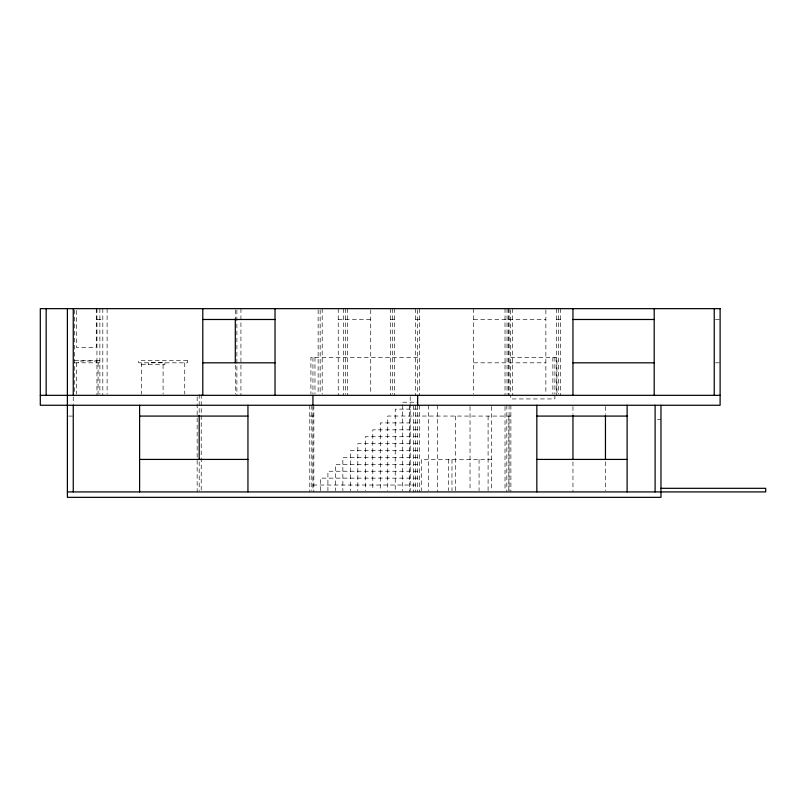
<?xml version="1.0" encoding="UTF-8"?>
<svg xmlns="http://www.w3.org/2000/svg" width="806" height="806" viewBox="0 0 806 806"><rect width="100%" height="100%" fill="white"/><g stroke="black" fill="none" stroke-linecap="round" stroke-linejoin="round"><path stroke-width="0.6" stroke-dasharray="4.03 3.02" d="M96.952 319.488L102.815 319.488M338.228 319.488L370.73 319.488M390.356 319.488L394.426 319.488M415.644 319.488L419.704 319.488M473.646 319.488L545.864 319.488M556.472 319.488L560.543 319.488M715.416 319.488L720.111 319.488M417.669 357.411L310.915 357.411L310.915 394.104M510.661 357.411L556.926 357.411L556.926 394.104M74.605 360.564L99.884 360.564M74.605 362.821L102.815 362.821M473.646 362.821L545.864 362.821M715.416 362.821L720.111 362.821M141.413 364.634L164.887 364.634L164.887 362.378L148.636 362.378L148.636 364.634M402.708 402.224L417.669 402.224M417.669 409.126L395.232 409.126L395.232 490.673M68.56 416.087L73.255 416.087M309.786 416.087L313.846 416.087M510.883 416.087L387.746 416.027L387.746 490.683M657.454 419.704L660.97 419.704M417.669 422.928L380.271 422.928L380.271 490.673M417.669 429.83L372.785 429.83L372.785 490.683M417.669 436.721L365.309 436.721L365.309 490.673M417.669 443.622L357.824 443.622L357.824 490.683M417.669 450.524L350.348 450.524L350.348 490.673M417.669 457.425L342.862 457.425L342.862 490.693M491.7 459.42L421.286 459.42L421.286 490.673M417.669 464.327L335.387 464.327L335.387 490.673M417.669 471.228L327.911 471.228L327.911 490.713M417.669 478.129L320.425 478.129L320.425 490.673M312.95 485.031L417.669 485.031M605.457 406.456L605.457 414.052M605.457 461.778L605.457 490.673M572.955 406.456L572.955 414.052M572.955 461.778L572.955 491.922M560.543 308.658L560.543 395.323M558.508 308.658L558.508 394.074M556.472 308.658L556.472 395.323M554.901 357.411L554.901 394.104M554.901 395.323L554.901 398.94L510.661 398.94L510.661 395.323M552.866 357.411L552.866 394.104M545.864 309.857L545.864 394.074M512.687 308.658L512.687 395.323M510.883 405.257L510.883 491.922M510.661 309.917L510.661 394.104M509.08 308.658L509.08 395.323M509.08 405.257L509.08 490.673M508.858 416.087L508.858 490.683M508.626 308.658L508.626 395.323M507.045 308.658L507.045 394.074M506.823 405.257L506.823 491.922M505.019 308.658L505.019 395.323M505.019 406.516L505.019 490.673M491.7 406.456L491.7 490.673M488.093 416.087L488.093 490.683M479.056 459.42L479.056 490.673M473.646 308.658L473.646 394.074M470.029 406.456L470.029 490.673M455.591 416.087L455.591 490.683M451.975 459.42L451.975 490.673M448.368 459.42L448.368 490.673M437.537 405.257L437.537 491.922M428.5 405.257L428.5 490.673M419.704 308.658L419.704 395.323M419.704 405.257L419.704 491.922M417.669 309.917L417.669 394.104M417.669 405.257L417.669 491.922M415.644 308.658L415.644 395.323M415.644 405.257L415.644 491.922M413.377 405.257L413.377 491.922M410.194 396.582L410.194 490.673M409.317 405.257L409.317 491.922M402.708 404.723L402.708 490.683M394.426 308.658L394.426 395.323M392.391 308.658L392.391 394.074M390.356 308.658L390.356 395.323M370.73 309.857L370.73 394.074M347.477 308.658L347.477 395.323M345.442 308.658L345.442 394.074M343.416 308.658L343.416 395.323M338.228 308.658L338.228 395.323M322.199 308.658L322.199 394.074M320.163 309.917L320.163 394.074M318.138 309.917L318.138 394.074M314.975 357.411L314.975 394.104M313.846 405.257L313.846 491.922M312.95 357.411L312.95 394.104M312.95 406.516L312.95 490.773M311.821 405.257L311.821 490.673M309.786 405.257L309.786 491.922M240.944 308.658L240.944 395.323M236.883 309.857L236.883 395.323M235.302 309.857L235.302 319.488M235.302 365.178L235.302 394.074M201.228 394.426L201.228 491.922M199.193 394.426L199.193 414.425M199.193 461.778L199.193 490.673M197.158 396.834L197.158 491.922M184.745 362.821L184.745 394.074M163.084 364.634L163.084 394.094M141.413 362.821L141.413 394.094M107.107 308.658L107.107 394.074M102.815 308.658L102.815 395.323M99.884 308.658L99.884 394.074M98.08 362.821L98.08 394.074M96.952 308.658L96.952 395.323M96.277 308.658L96.277 347.477L76.409 347.477L76.409 308.658M96.277 362.821L96.277 361.017L78.222 361.017L78.222 362.821M76.409 362.821L76.409 394.074M74.605 309.917L74.605 394.074M73.255 396.834L73.255 404.421M187.455 360.564L138.703 360.564L138.703 362.821L187.455 362.821L187.455 360.564"/><path stroke-width="1.21" d="M202.8 319.488L275.027 319.488M572.955 319.488L654.2 319.488M202.8 362.821L275.027 362.821M572.955 362.821L654.2 362.821M40.3 395.323L720.111 395.323M139.609 416.087L247.946 416.087M536.836 416.087L627.118 416.087M139.609 459.42L247.946 459.42M536.836 459.42L627.118 459.42M660.97 488.315L765.7 488.315L765.7 491.922L67.382 491.922M714.237 308.658L714.237 395.323M660.97 405.257L660.97 497.342L67.382 497.342L67.382 308.658M655.107 405.257L655.107 491.922M654.2 308.658L654.2 395.323M627.118 405.257L627.118 491.922M605.457 415.302L605.457 459.269M572.955 308.658L572.955 395.323M572.955 415.302L572.955 459.269M536.836 405.257L536.836 491.922M417.669 395.323L417.669 405.257M312.95 395.323L312.95 405.257M275.027 308.658L275.027 395.323M247.946 405.257L247.946 491.922M235.302 318.702L235.302 362.67M202.8 308.658L202.8 395.323M199.193 415.302L199.193 459.42M139.609 405.257L139.609 491.922M73.255 308.658L73.255 395.323M73.255 405.257L73.255 491.922M46.164 308.658L46.164 395.323M720.111 308.658L40.3 308.658L40.3 405.257L720.111 405.257L720.111 308.658"/></g></svg>
